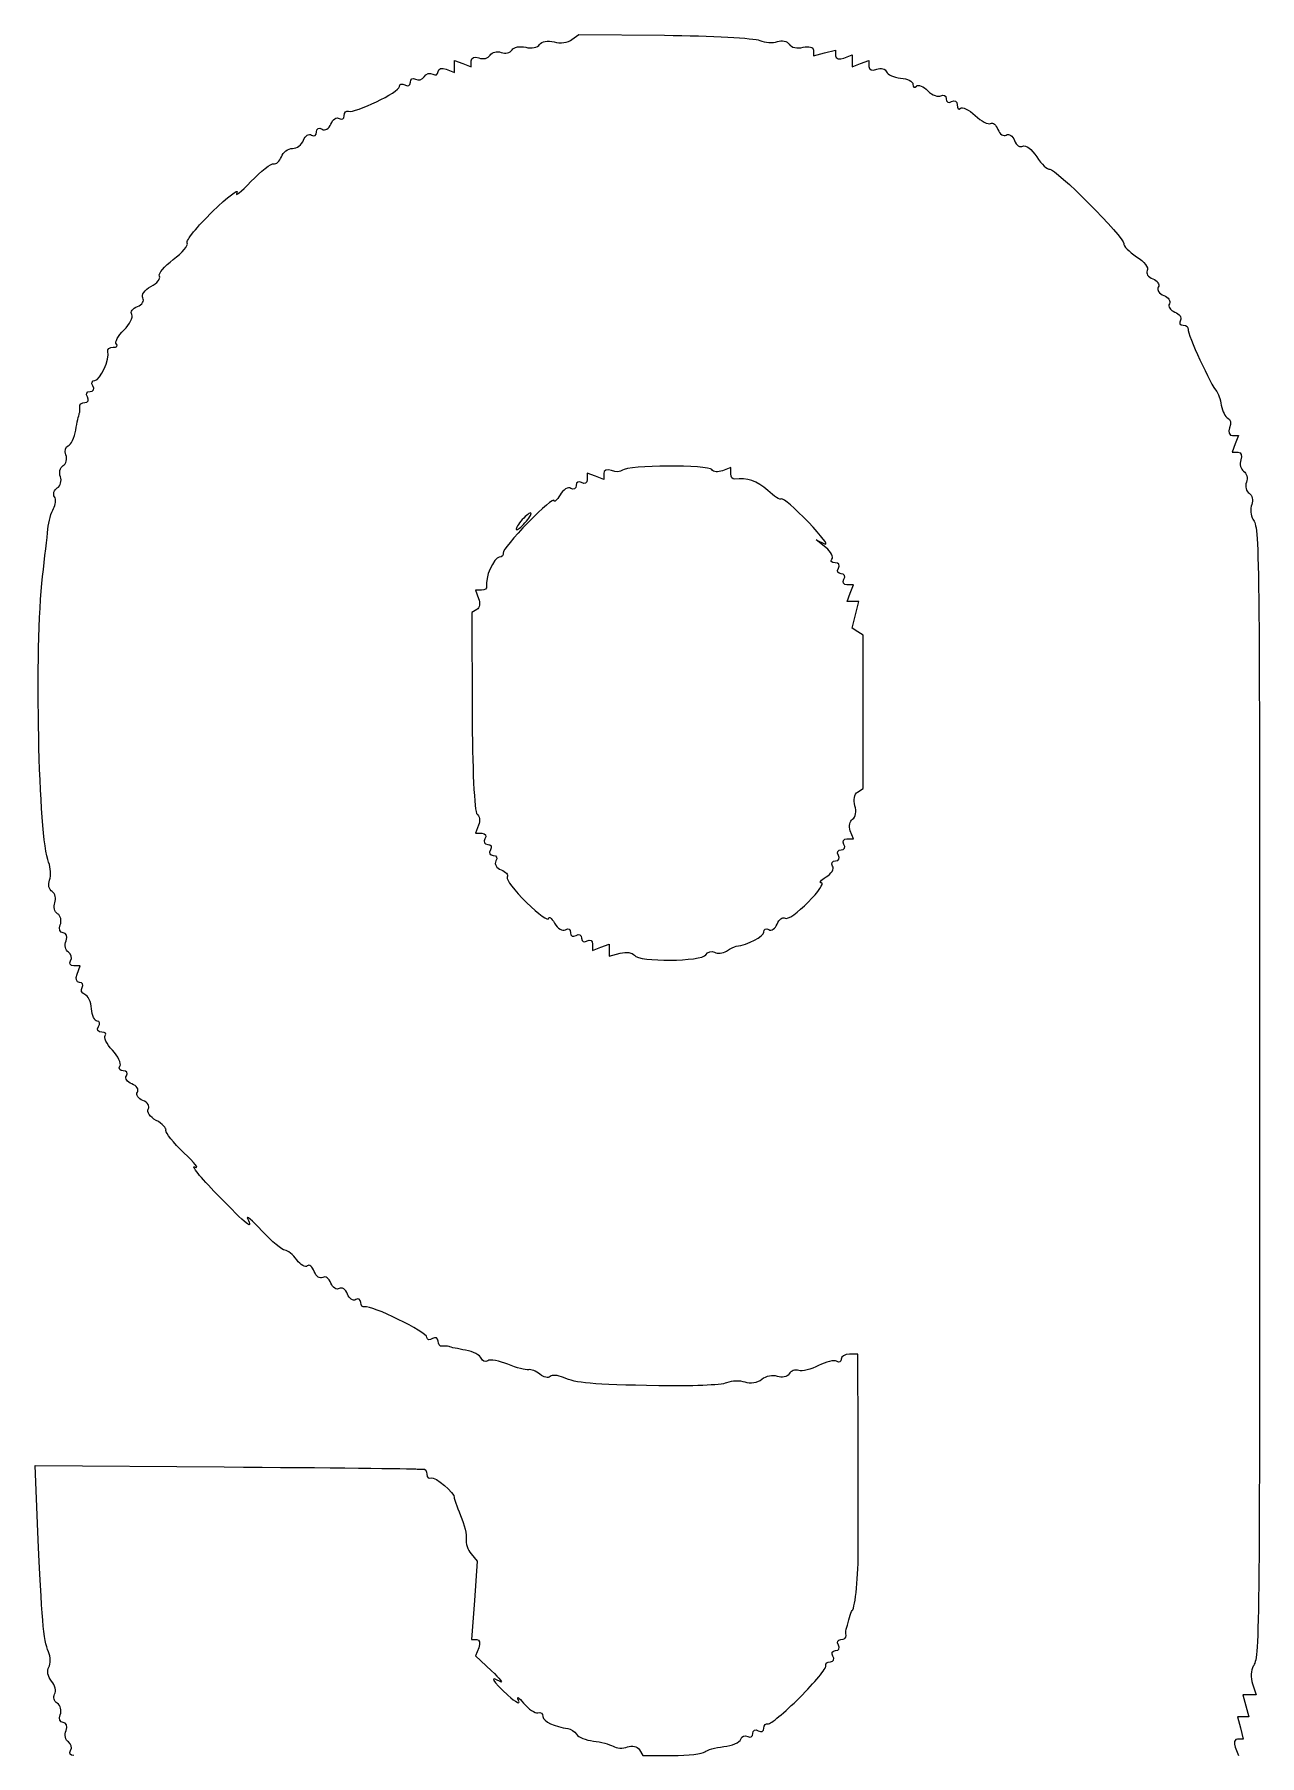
# Model space of a CAD drawing. Extents: x 13 to 550, y 14 to 551.
# Drawn here: x 290.7 to 353.3, y 86.6 to 174.6 of the extents above; entities that cross this region are included whole.
import ezdxf

# ---------------------------------------------------------------- set-up
doc = ezdxf.new("R2010")
doc.units = 0
doc.layers.get('0').update_dxf_attribs({"linetype": 'CONTINUOUS'})

msp = doc.modelspace()

# ---------------------------------------------------------------- linework, layer by layer
at = {"color": 7}
for p, q in [((318.136439, 174.330924), (318.487721, 174.597342)), ((318.487721, 174.597342), (322.862166, 174.554162)), ((330.482166, 173.789538), (330.482166, 173.500824)), ((330.482166, 173.500824), (331.04661, 173.648426)), ((331.04661, 173.648426), (331.611055, 173.796057)), ((331.611055, 173.796057), (331.611055, 173.510053)), ((332.034388, 173.386496), (332.457721, 173.548943)), ((332.457721, 173.548943), (332.457721, 173.245385)), ((311.714388, 172.822052), (312.137721, 172.659604)), ((312.137721, 172.963163), (312.137721, 173.266721)), ((312.137721, 173.266721), (312.561055, 173.104274)), ((312.137721, 172.659604), (312.137721, 172.963163)), ((312.561055, 173.104274), (312.984388, 172.941827)), ((312.984388, 172.941827), (312.984388, 173.245385)), ((332.457721, 173.245385), (332.457721, 172.941827)), ((332.457721, 172.941827), (332.881055, 173.104274)), ((332.881055, 173.104274), (333.304388, 173.266721)), ((333.304388, 173.266721), (333.304388, 172.963163)), ((351.891995, 154.093333), (352.195553, 154.093333)), ((352.195553, 154.093333), (352.033106, 153.67)), ((352.033106, 153.67), (351.870659, 153.246667)), ((351.870659, 153.246667), (352.174217, 153.246667)), ((319.334444, 152.01567), (318.911111, 152.178117)), ((318.911111, 152.178117), (318.911111, 151.849046)), ((326.248889, 152.460396), (325.834587, 152.30142)), ((326.248889, 152.147976), (326.248889, 152.460396)), ((319.757778, 151.853223), (319.334444, 152.01567)), ((319.757778, 152.156781), (319.757778, 151.853223)), ((315.806667, 149.718889), (315.806667, 149.718889)), ((331.112848, 148.371362), (330.623333, 148.772965)), ((330.623333, 148.772965), (331.046667, 148.57016)), ((313.518691, 146.191055), (313.206271, 146.191055)), ((313.206271, 146.191055), (313.365247, 145.776752)), ((332.518173, 146.473333), (332.189102, 146.473333)), ((332.193279, 145.626667), (332.355726, 146.05)), ((332.355726, 146.05), (332.518173, 146.473333)), ((313.272255, 145.20672), (313.020258, 145.05099)), ((332.497232, 145.626667), (332.193279, 145.626667)), ((332.801186, 145.626667), (332.497232, 145.626667)), ((332.628438, 144.938411), (332.801186, 145.626667)), ((313.020258, 145.05099), (313.032676, 139.974489)), ((332.455718, 144.250156), (332.628438, 144.938411)), ((332.738956, 144.075094), (332.455718, 144.250156)), ((333.022222, 143.900031), (332.738956, 144.075094)), ((333.022222, 139.982222), (333.022222, 143.900031)), ((333.022222, 136.064413), (333.022222, 139.982222)), ((332.728514, 135.882916), (333.022222, 136.064413)), ((313.365247, 134.187579), (313.206271, 133.773277)), ((313.206271, 133.773277), (313.535342, 133.773277)), ((332.518173, 133.491111), (332.359198, 133.905413)), ((332.189102, 133.491111), (332.518173, 133.491111)), ((319.193333, 128.115286), (319.193333, 127.786215)), ((319.193333, 127.786215), (319.616667, 127.948662)), ((319.616667, 127.948662), (320.04, 128.111109)), ((320.04, 128.111109), (320.04, 127.804841)), ((320.04, 127.804841), (320.04, 127.498546)), ((320.04, 127.498546), (320.604162, 127.646091)), ((324.981739, 127.568988), (324.981739, 127.569045)), ((293.00709, 127), (292.678019, 127)), ((292.844643, 126.576667), (293.00709, 127)), ((332.750583, 107.150464), (332.321972, 107.150464)), ((332.755381, 102.893594), (332.750583, 107.150464)), ((290.846341, 98.072222), (290.704411, 101.458889)), ((290.704411, 101.458889), (300.362676, 101.392115)), ((312.981538, 96.946748), (313.295369, 96.568599)), ((313.295369, 96.568599), (313.148613, 94.568772)), ((313.148613, 94.568772), (313.001886, 92.568974)), ((313.001886, 92.568974), (313.266441, 92.568974)), ((313.372698, 92.156336), (313.214343, 91.743699)), ((313.214343, 91.743699), (314.016559, 90.981304)), ((352.76378, 89.746667), (352.4296, 89.746667)), ((352.4296, 89.746667), (352.577202, 89.182222)), ((353.097931, 89.746667), (352.76378, 89.746667)), ((352.919566, 90.308599), (353.097931, 89.746667)), ((352.577202, 89.182222), (352.724833, 88.617778)), ((352.436091, 88.617778), (352.147378, 88.617778)), ((352.147378, 88.617778), (352.29498, 88.053333)), ((352.29498, 88.053333), (352.442611, 87.488889)), ((352.724833, 88.617778), (352.436091, 88.617778)), ((352.442611, 87.488889), (352.156607, 87.488889)), ((321.5802, 86.943777), (321.766494, 86.642307)), ((321.766494, 86.642307), (323.255047, 86.642307)), ((352.03305, 87.065556), (352.195497, 86.642222))]:
    msp.add_line(p, q, dxfattribs=at)
for points in [[(316.480585, 174.080029), (316.575892, 174.234207), (316.908378, 174.293784), (317.219499, 174.212419)], [(317.219499, 174.212419), (317.530621, 174.131055), (317.943258, 174.184479), (318.136439, 174.330924)], [(322.862166, 174.554162), (325.26811, 174.530456), (327.45886, 174.411922), (327.730499, 174.290849)], [(327.730499, 174.290849), (328.002138, 174.169776), (328.410824, 174.142259), (328.63869, 174.229691)], [(328.63869, 174.229691), (328.866556, 174.317152), (329.134865, 174.25622), (329.234969, 174.094196)], [(312.984388, 173.245385), (312.984388, 173.412348), (313.162047, 173.480786), (313.37916, 173.397446)], [(313.37916, 173.397446), (313.596302, 173.314134), (313.854366, 173.375997), (313.952664, 173.535114)], [(313.952664, 173.535114), (314.050934, 173.694118), (314.304934, 173.757618), (314.517109, 173.676225)], [(314.517109, 173.676225), (314.729255, 173.594804), (314.979332, 173.651954), (315.072776, 173.803141)], [(315.072776, 173.803141), (315.166248, 173.954384), (315.48228, 174.015485), (315.77503, 173.938918)], [(315.77503, 173.938918), (316.067807, 173.862351), (316.385307, 173.925936), (316.480585, 174.080029)], [(329.234969, 174.094196), (329.335074, 173.932229), (329.656638, 173.862379), (329.949584, 173.939002)], [(329.949584, 173.939002), (330.242503, 174.015598), (330.482166, 173.948316), (330.482166, 173.789538)], [(331.611055, 173.510053), (331.611055, 173.352742), (331.801555, 173.297144), (332.034388, 173.386496)], [(309.879944, 172.155556), (309.879944, 172.329094), (309.998166, 172.398013), (310.142664, 172.308718)], [(310.142664, 172.308718), (310.287162, 172.219422), (310.486439, 172.277504), (310.585499, 172.437778)], [(310.585499, 172.437778), (310.684559, 172.598052), (310.883836, 172.656133), (311.028334, 172.566838)], [(311.028334, 172.566838), (311.172832, 172.477543), (311.291055, 172.534975), (311.291055, 172.694487)], [(311.291055, 172.694487), (311.291055, 172.853999), (311.481555, 172.911403), (311.714388, 172.822052)], [(333.304388, 172.963163), (333.304388, 172.7962), (333.486675, 172.729567), (333.70949, 172.815052)], [(333.70949, 172.815052), (333.932304, 172.900566), (334.156417, 172.844996), (334.207556, 172.691608)], [(334.207556, 172.691608), (334.258694, 172.538192), (334.584407, 172.391324), (334.931343, 172.36519)], [(306.710701, 170.673889), (307.059161, 170.560802), (309.315499, 171.651337), (309.315499, 171.932854)], [(309.315499, 171.932854), (309.315499, 172.073655), (309.442499, 172.110372), (309.597721, 172.014444)], [(309.597721, 172.014444), (309.752944, 171.918517), (309.879944, 171.982017), (309.879944, 172.155556)], [(334.931343, 172.36519), (335.278307, 172.338944), (335.562166, 172.196534), (335.562166, 172.048452)], [(335.562166, 172.048452), (335.562166, 171.900398), (335.640793, 171.857868), (335.736861, 171.953964)], [(335.736861, 171.953964), (335.832958, 172.050061), (336.097203, 171.942958), (336.324081, 171.716192)], [(336.324081, 171.716192), (336.550931, 171.489314), (336.853332, 171.37586), (336.996024, 171.464055)], [(336.996024, 171.464055), (337.138744, 171.552249), (337.255499, 171.482399), (337.255499, 171.308889)], [(306.493277, 170.445571), (306.493277, 170.609937), (306.591123, 170.712694), (306.710701, 170.673889)], [(337.255499, 171.308889), (337.255499, 171.13535), (337.382499, 171.07185), (337.537721, 171.167778)], [(337.537721, 171.167778), (337.692944, 171.263705), (337.819944, 171.186404), (337.819944, 170.9963)], [(337.819944, 170.9963), (337.819944, 170.806025), (337.896962, 170.727398), (337.991083, 170.821519)], [(337.991083, 170.821519), (338.085232, 170.915669), (338.421952, 170.75071), (338.739395, 170.454997)], [(305.082166, 169.615556), (305.082166, 169.789094), (305.210069, 169.852058), (305.366392, 169.755425)], [(305.366392, 169.755425), (305.522686, 169.65882), (305.726507, 169.77772), (305.819274, 170.019387)], [(305.819274, 170.019387), (305.912068, 170.261167), (306.101665, 170.388703), (306.240632, 170.302823)], [(306.240632, 170.302823), (306.379598, 170.216943), (306.493277, 170.281092), (306.493277, 170.445571)], [(338.739395, 170.454997), (339.056811, 170.159257), (339.411, 169.975671), (339.526457, 170.047017)], [(339.526457, 170.047017), (339.641886, 170.118391), (339.812263, 169.978945), (339.905058, 169.737165)], [(303.851225, 168.768889), (304.072318, 168.768889), (304.326036, 168.958655), (304.415049, 169.190614)], [(304.415049, 169.190614), (304.504034, 169.422544), (304.690554, 169.542037), (304.82952, 169.456156)], [(304.82952, 169.456156), (304.968487, 169.370276), (305.082166, 169.442045), (305.082166, 169.615556)], [(339.905058, 169.737165), (339.997824, 169.495385), (340.188324, 169.368385), (340.328391, 169.454943)], [(340.328391, 169.454943), (340.46843, 169.5415), (340.65893, 169.4145), (340.751724, 169.172721)], [(340.751724, 169.172721), (340.844491, 168.930941), (341.034398, 168.803574), (341.17376, 168.88968)], [(341.17376, 168.88968), (341.313093, 168.975814), (341.633895, 168.730648), (341.886625, 168.344906)], [(301.732301, 167.075556), (302.244619, 167.618833), (302.766956, 168.030398), (302.893053, 167.990153)], [(302.893053, 167.990153), (303.01915, 167.949908), (303.195877, 168.108658), (303.285765, 168.342931)], [(303.285765, 168.342931), (303.375681, 168.577204), (303.630132, 168.768889), (303.851225, 168.768889)], [(341.886625, 168.344906), (342.139383, 167.959165), (342.439018, 167.673189), (342.5525, 167.709398)], [(342.5525, 167.709398), (342.812483, 167.792344), (346.401926, 164.185487), (346.337636, 163.90589)], [(299.772832, 165.546419), (300.564098, 166.30983), (301.119088, 166.743944), (301.006143, 166.511111)], [(301.006143, 166.511111), (300.893198, 166.278278), (301.219983, 166.532278), (301.732301, 167.075556)], [(298.470461, 163.937894), (298.395503, 164.059193), (298.981594, 164.783008), (299.772832, 165.546419)], [(297.763325, 163.093823), (298.227214, 163.43678), (298.545419, 163.816623), (298.470461, 163.937894)], [(346.337636, 163.90589), (346.311389, 163.792408), (346.605775, 163.492773), (346.991517, 163.240014)], [(297.057826, 162.247044), (296.981965, 162.36981), (297.299436, 162.750839), (297.763325, 163.093823)], [(346.991517, 163.240014), (347.377258, 162.987284), (347.622424, 162.666482), (347.53629, 162.527149)], [(296.615499, 161.713333), (296.934636, 161.884134), (297.133687, 162.124305), (297.057826, 162.247044)], [(347.53629, 162.527149), (347.450184, 162.387788), (347.577551, 162.197881), (347.819331, 162.105114)], [(347.819331, 162.105114), (348.061111, 162.01232), (348.188111, 161.82182), (348.101553, 161.681781)], [(295.929445, 160.694003), (296.171225, 160.78677), (296.293935, 160.984212), (296.202156, 161.132746)], [(296.202156, 161.132746), (296.11035, 161.281279), (296.296362, 161.542532), (296.615499, 161.713333)], [(348.101553, 161.681781), (348.014996, 161.541714), (348.141996, 161.351214), (348.383775, 161.258448)], [(348.383775, 161.258448), (348.625555, 161.165653), (348.752555, 160.975153), (348.665998, 160.835114)], [(295.238198, 159.489366), (295.541361, 159.792529), (295.722012, 160.149653), (295.639631, 160.282946)], [(295.639631, 160.282946), (295.55725, 160.41624), (295.687665, 160.601208), (295.929445, 160.694003)], [(348.665998, 160.835114), (348.57944, 160.695047), (348.70644, 160.504547), (348.94822, 160.411781)], [(348.94822, 160.411781), (349.19, 160.318986), (349.317536, 160.129389), (349.231656, 159.990423)], [(294.85161, 158.773509), (294.761073, 158.864074), (294.935035, 159.186203), (295.238198, 159.489366)], [(349.231656, 159.990423), (349.145775, 159.851457), (349.209924, 159.737778), (349.374404, 159.737778)], [(349.374404, 159.737778), (349.53877, 159.737778), (349.65005, 159.642528), (349.62163, 159.526111)], [(349.62163, 159.526111), (349.570633, 159.317041), (350.811197, 156.624302), (351.084388, 156.351111)], [(293.757604, 156.915556), (294.038274, 156.915556), (294.518503, 158.00022), (294.41363, 158.397222)], [(294.41363, 158.397222), (294.382896, 158.513639), (294.505888, 158.608889), (294.68699, 158.608889)], [(294.68699, 158.608889), (294.868064, 158.608889), (294.942147, 158.682972), (294.85161, 158.773509)], [(293.511055, 156.351111), (293.684593, 156.351111), (293.748093, 156.478111), (293.652166, 156.633333)], [(293.652166, 156.633333), (293.556238, 156.788556), (293.60368, 156.915556), (293.757604, 156.915556)], [(292.980025, 155.575), (292.961681, 155.691417), (293.081117, 155.786667), (293.245484, 155.786667)], [(293.245484, 155.786667), (293.409878, 155.786667), (293.465871, 155.913667), (293.369944, 156.068889)], [(293.369944, 156.068889), (293.274016, 156.224111), (293.337516, 156.351111), (293.511055, 156.351111)], [(351.084388, 156.351111), (351.161999, 156.2735), (351.268877, 155.956), (351.321906, 155.645556)], [(292.776458, 154.375556), (292.847014, 154.763611), (292.929225, 155.144611), (292.959141, 155.222222)], [(292.959141, 155.222222), (292.989056, 155.299833), (292.998511, 155.458583), (292.980025, 155.575)], [(351.321906, 155.645556), (351.374936, 155.335111), (351.526546, 155.041148), (351.658823, 154.992324)], [(351.658823, 154.992324), (351.791101, 154.9435), (351.829398, 154.72125), (351.743885, 154.498435)], [(292.389955, 153.581213), (292.531969, 153.630037), (292.705875, 153.9875), (292.776458, 154.375556)], [(351.743885, 154.498435), (351.6584, 154.275621), (351.724976, 154.093333), (351.891995, 154.093333)], [(292.131581, 152.560613), (292.290613, 152.658911), (292.355693, 152.908762), (292.276248, 153.115857)], [(292.276248, 153.115857), (292.196774, 153.32298), (292.247941, 153.532388), (292.389955, 153.581213)], [(352.174217, 153.246667), (352.34118, 153.246667), (352.409619, 153.069008), (352.326279, 152.851894)], [(291.99047, 151.996168), (291.909077, 152.208343), (291.97269, 152.462343), (292.131581, 152.560613)], [(320.15351, 152.308475), (319.93586, 152.391985), (319.757778, 152.323715), (319.757778, 152.156781)], [(320.719986, 152.327384), (320.626091, 152.233489), (320.371188, 152.224994), (320.15351, 152.308475)], [(325.286793, 152.358429), (325.131628, 152.609522), (320.973873, 152.581271), (320.719986, 152.327384)], [(325.834587, 152.30142), (325.60672, 152.213959), (325.360228, 152.239641), (325.286793, 152.358429)], [(352.326279, 152.851894), (352.242967, 152.634752), (352.30483, 152.376688), (352.463947, 152.27839)], [(352.463947, 152.27839), (352.622951, 152.180121), (352.686451, 151.926121), (352.605058, 151.713946)], [(291.688746, 150.969387), (291.599451, 151.113885), (291.664192, 151.317226), (291.832453, 151.421282)], [(291.832453, 151.421282), (292.000771, 151.525309), (292.071891, 151.784022), (291.99047, 151.996168)], [(318.081801, 151.401441), (317.936118, 151.49147), (317.685956, 151.340227), (317.525936, 151.065315)], [(318.346667, 151.553277), (318.346667, 151.379738), (318.227484, 151.311412), (318.081801, 151.401441)], [(318.628889, 151.694388), (318.473667, 151.790315), (318.346667, 151.726815), (318.346667, 151.553277)], [(318.911111, 151.849046), (318.911111, 151.668057), (318.784111, 151.598461), (318.628889, 151.694388)], [(326.460556, 151.868971), (326.344139, 151.850626), (326.248889, 151.97613), (326.248889, 152.147976)], [(328.141189, 151.288101), (327.6138, 151.77945), (327.074332, 151.965886), (326.460556, 151.868971)], [(328.846998, 150.858869), (328.782003, 150.793845), (328.46439, 150.986998), (328.141189, 151.288101)], [(352.605058, 151.713946), (352.523637, 151.5018), (352.586996, 151.2478), (352.746169, 151.149502)], [(291.641897, 150.368141), (291.756959, 150.554323), (291.778041, 150.82489), (291.688746, 150.969387)], [(317.226357, 150.782133), (317.22156, 150.901259), (316.622994, 150.393259), (315.896046, 149.653244)], [(317.525936, 151.065315), (317.365888, 150.79043), (317.23107, 150.662979), (317.226357, 150.782133)], [(330.217611, 149.672209), (329.528791, 150.389872), (328.912022, 150.923865), (328.846998, 150.858869)], [(352.746169, 151.149502), (352.905173, 151.051232), (352.966076, 150.790458), (352.881494, 150.570043)], [(352.881494, 150.570043), (352.796912, 150.349599), (352.823554, 150.01415), (352.940733, 149.824581)], [(291.354849, 149.309808), (291.397662, 149.705709), (291.526835, 150.181959), (291.641897, 150.368141)], [(315.896046, 149.653244), (315.169098, 148.913201), (314.597598, 148.212471), (314.626046, 148.096055)], [(315.524444, 149.718889), (315.331207, 149.486056), (315.236606, 149.295556), (315.314217, 149.295556)], [(315.314217, 149.295556), (315.391828, 149.295556), (315.613429, 149.486056), (315.806667, 149.718889)], [(316.016894, 150.142222), (315.939283, 150.142222), (315.717682, 149.951722), (315.524444, 149.718889)], [(315.806667, 149.718889), (315.999904, 149.951722), (316.094505, 150.142222), (316.016894, 150.142222)], [(331.046667, 148.57016), (331.2795, 148.458626), (330.90643, 148.954546), (330.217611, 149.672209)], [(352.940733, 149.824581), (353.276267, 149.28167), (353.277198, 149.199261), (353.277198, 120.508889)], [(291.082871, 146.896667), (291.189664, 147.828), (291.312036, 148.913906), (291.354849, 149.309808)], [(314.414577, 147.884388), (314.146607, 147.884388), (313.673434, 146.787898), (313.775203, 146.402721)], [(314.626046, 148.096055), (314.654494, 147.979638), (314.559329, 147.884388), (314.414577, 147.884388)], [(331.418579, 147.785977), (331.519643, 147.887041), (331.38206, 148.150467), (331.112848, 148.371362)], [(331.580744, 147.602222), (331.39047, 147.602222), (331.317515, 147.684913), (331.418579, 147.785977)], [(291.391001, 132.291667), (290.869765, 133.547753), (290.665013, 143.251992), (291.082871, 146.896667)], [(331.752222, 147.32), (331.84815, 147.475222), (331.770849, 147.602222), (331.580744, 147.602222)], [(331.893333, 147.037778), (331.719795, 147.037778), (331.656295, 147.164778), (331.752222, 147.32)], [(332.034444, 146.755556), (332.130372, 146.910778), (332.066872, 147.037778), (331.893333, 147.037778)], [(313.775203, 146.402721), (313.805937, 146.286305), (313.690536, 146.191055), (313.518691, 146.191055)], [(332.189102, 146.473333), (332.008113, 146.473333), (331.938517, 146.600333), (332.034444, 146.755556)], [(313.365247, 145.776752), (313.452708, 145.548886), (313.410826, 145.292374), (313.272255, 145.20672)], [(313.032676, 139.974489), (313.03945, 137.182408), (313.152903, 134.831384), (313.284672, 134.749935)], [(332.598889, 135.184444), (332.508662, 135.468755), (332.566998, 135.783066), (332.728514, 135.882916)], [(313.284672, 134.749935), (313.416414, 134.668486), (313.452708, 134.415445), (313.365247, 134.187579)], [(332.481597, 134.493593), (332.63634, 134.589238), (332.689115, 134.900134), (332.598889, 135.184444)], [(313.535342, 133.773277), (313.716331, 133.773277), (313.785927, 133.646277), (313.69, 133.491055)], [(332.359198, 133.905413), (332.271737, 134.13328), (332.326827, 134.397948), (332.481597, 134.493593)], [(313.69, 133.491055), (313.594073, 133.335832), (313.657573, 133.208832), (313.831111, 133.208832)], [(313.831111, 133.208832), (314.00465, 133.208832), (314.06815, 133.081832), (313.972222, 132.92661)], [(313.972222, 132.92661), (313.876295, 132.771388), (313.939795, 132.644388), (314.113333, 132.644388)], [(331.752222, 132.644444), (331.656295, 132.799667), (331.719795, 132.926667), (331.893333, 132.926667)], [(331.893333, 132.926667), (332.066872, 132.926667), (332.130372, 133.053667), (332.034444, 133.208889)], [(332.034444, 133.208889), (331.938517, 133.364111), (332.008198, 133.491111), (332.189102, 133.491111)], [(291.437004, 131.383476), (291.524436, 131.611342), (291.503749, 132.020028), (291.391001, 132.291667)], [(314.113333, 132.644388), (314.286872, 132.644388), (314.349836, 132.516485), (314.253203, 132.360162)], [(314.253203, 132.360162), (314.156598, 132.203867), (314.275498, 132.000046), (314.517165, 131.90728)], [(331.123149, 131.541492), (331.398062, 131.701512), (331.549304, 131.951674), (331.459276, 132.097357)], [(331.459276, 132.097357), (331.369247, 132.24304), (331.437544, 132.362222), (331.611111, 132.362222)], [(331.611111, 132.362222), (331.78465, 132.362222), (331.84815, 132.489222), (331.752222, 132.644444)], [(291.567136, 130.790498), (291.408132, 130.888768), (291.349543, 131.155609), (291.437004, 131.383476)], [(314.517165, 131.90728), (314.758945, 131.814485), (314.899238, 131.645519), (314.828964, 131.531783)], [(314.828964, 131.531783), (314.758663, 131.418048), (315.203896, 130.834102), (315.818351, 130.234097)], [(330.21064, 130.256534), (330.731368, 130.793772), (331.03724, 131.2372), (330.890372, 131.241913)], [(330.890372, 131.241913), (330.743504, 131.246711), (330.848264, 131.381444), (331.123149, 131.541492)], [(291.708247, 130.226054), (291.789668, 130.4382), (291.72631, 130.6922), (291.567136, 130.790498)], [(291.849358, 129.66161), (291.690354, 129.759879), (291.626854, 130.013879), (291.708247, 130.226054)], [(315.818351, 130.234097), (316.432805, 129.634093), (316.939422, 129.264184), (316.944135, 129.412125)], [(329.024403, 129.42776), (329.156116, 129.346339), (329.68994, 129.719296), (330.21064, 130.256534)], [(291.987026, 129.088106), (292.070338, 129.305248), (292.008475, 129.563312), (291.849358, 129.66161)], [(316.944135, 129.412125), (316.948933, 129.560038), (317.083666, 129.456124), (317.243714, 129.181239)], [(328.616225, 129.136168), (328.708992, 129.377948), (328.892662, 129.509181), (329.024403, 129.42776)], [(292.139088, 128.693333), (291.972125, 128.693333), (291.903686, 128.870992), (291.987026, 129.088106)], [(292.28367, 128.279031), (292.371103, 128.506897), (292.305966, 128.693333), (292.139088, 128.693333)], [(317.243714, 129.181239), (317.403734, 128.906326), (317.653896, 128.755084), (317.799579, 128.845112)], [(317.799579, 128.845112), (317.945262, 128.935141), (318.064444, 128.866844), (318.064444, 128.693277)], [(318.064444, 128.693277), (318.064444, 128.519738), (318.191444, 128.456238), (318.346667, 128.552166)], [(318.346667, 128.552166), (318.501889, 128.648093), (318.628889, 128.584593), (318.628889, 128.411055)], [(326.531111, 127.997317), (327.12056, 128.073348), (327.942222, 128.499362), (327.942222, 128.729006)], [(327.942222, 128.729006), (327.942222, 128.88293), (328.055901, 128.938613), (328.194868, 128.852732)], [(328.194868, 128.852732), (328.333834, 128.766852), (328.523431, 128.894388), (328.616225, 129.136168)], [(292.399184, 127.695085), (292.248195, 127.788388), (292.19621, 128.051165), (292.28367, 128.279031)], [(292.511311, 127.262721), (292.600606, 127.407218), (292.550144, 127.601782), (292.399184, 127.695085)], [(318.628889, 128.411055), (318.628889, 128.237516), (318.755889, 128.174016), (318.911111, 128.269944)], [(318.911111, 128.269944), (319.066333, 128.365871), (319.193333, 128.29619), (319.193333, 128.115286)], [(320.604162, 127.646091), (320.914466, 127.72723), (321.239444, 127.678547), (321.326369, 127.537887)], [(321.326369, 127.537887), (321.54368, 127.186295), (324.762142, 127.213699), (324.981739, 127.568988)], [(324.981739, 127.569045), (325.079219, 127.726807), (325.277226, 127.7828), (325.421724, 127.693505)], [(325.421724, 127.693505), (325.566222, 127.60421), (325.843194, 127.631924), (326.037222, 127.755142)], [(326.037222, 127.755142), (326.23125, 127.878332), (326.4535, 127.987326), (326.531111, 127.997317)], [(292.678019, 127), (292.49703, 127), (292.422016, 127.118223), (292.511311, 127.262721)], [(292.972208, 126.153333), (292.812696, 126.153333), (292.755292, 126.343833), (292.844643, 126.576667)], [(293.102707, 125.895213), (293.19045, 126.037171), (293.13172, 126.153333), (292.972208, 126.153333)], [(293.239698, 125.538258), (293.076602, 125.592614), (293.014964, 125.753255), (293.102707, 125.895213)], [(293.583727, 124.808601), (293.55748, 125.155537), (293.402794, 125.483902), (293.239698, 125.538258)], [(293.87007, 124.177778), (293.738723, 124.177778), (293.609861, 124.461637), (293.583727, 124.808601)], [(293.934473, 123.895556), (294.0304, 124.050778), (294.001416, 124.177778), (293.87007, 124.177778)], [(294.105951, 123.613333), (293.915705, 123.613333), (293.838545, 123.740333), (293.934473, 123.895556)], [(294.280731, 123.442194), (294.374852, 123.536315), (294.296253, 123.613333), (294.105951, 123.613333)], [(294.647253, 122.693882), (294.351541, 123.011325), (294.186582, 123.348044), (294.280731, 123.442194)], [(295.036946, 121.877272), (295.118338, 122.008985), (294.942994, 122.376466), (294.647253, 122.693882)], [(295.204473, 121.637778), (295.030934, 121.637778), (294.955553, 121.745558), (295.036946, 121.877272)], [(295.363872, 121.385132), (295.449752, 121.524099), (295.377983, 121.637778), (295.204473, 121.637778)], [(295.647308, 120.963775), (295.405528, 121.056569), (295.277992, 121.246166), (295.363872, 121.385132)], [(295.92953, 120.540441), (296.016087, 120.680508), (295.889087, 120.871008), (295.647308, 120.963775)], [(296.211752, 120.117108), (295.969972, 120.209903), (295.842972, 120.400403), (295.92953, 120.540441)], [(353.277198, 120.508889), (353.277198, 91.907219), (353.274376, 91.734499), (352.947506, 91.204175)], [(296.484463, 119.678365), (296.576242, 119.826899), (296.453532, 120.024342), (296.211752, 120.117108)], [(296.887082, 119.103507), (296.573843, 119.271147), (296.392656, 119.529832), (296.484463, 119.678365)], [(297.388873, 118.585714), (297.426154, 118.702864), (297.200348, 118.935867), (296.887082, 119.103507)], [(298.308917, 117.441246), (297.765639, 117.953564), (297.351619, 118.468592), (297.388873, 118.585714)], [(298.873362, 116.714665), (299.106195, 116.601946), (298.852195, 116.928928), (298.308917, 117.441246)], [(299.992598, 115.327571), (299.144182, 116.203166), (298.640528, 116.827356), (298.873362, 116.714665)], [(301.547107, 114.088333), (301.869997, 113.461715), (301.564604, 113.705076), (299.992598, 115.327571)], [(302.29508, 113.453333), (301.783722, 113.996611), (301.447144, 114.282361), (301.547107, 114.088333)], [(303.470733, 112.465556), (303.335492, 112.465556), (302.806439, 112.910056), (302.29508, 113.453333)], [(304.074576, 111.976041), (303.877698, 112.245281), (303.605974, 112.465556), (303.470733, 112.465556)], [(304.609613, 111.663678), (304.512218, 111.566254), (304.271426, 111.706829), (304.074576, 111.976041)], [(304.964056, 111.37869), (304.866548, 111.632831), (304.707036, 111.761072), (304.609613, 111.663678)], [(305.396025, 111.073946), (305.255986, 110.987388), (305.061592, 111.12452), (304.964056, 111.37869)], [(305.819358, 110.791724), (305.726592, 111.033504), (305.536092, 111.160504), (305.396025, 111.073946)], [(306.242692, 110.509502), (306.102653, 110.422944), (305.912153, 110.549944), (305.819358, 110.791724)], [(306.666025, 110.227279), (306.573259, 110.469059), (306.382759, 110.596059), (306.242692, 110.509502)], [(307.087383, 109.943844), (306.948417, 109.857963), (306.75882, 109.9855), (306.666025, 110.227279)], [(307.340028, 109.801096), (307.340028, 109.96549), (307.226349, 110.029724), (307.087383, 109.943844)], [(307.554178, 109.572778), (307.436407, 109.533972), (307.340028, 109.636729), (307.340028, 109.801096)], [(310.726695, 108.007827), (310.726695, 108.274245), (307.878, 109.679458), (307.554178, 109.572778)], [(311.008917, 107.95), (310.853695, 107.854073), (310.726695, 107.880094), (310.726695, 108.007827)], [(311.291139, 107.82554), (311.291139, 107.989934), (311.164139, 108.045927), (311.008917, 107.95)], [(311.502806, 107.560082), (311.386389, 107.541737), (311.291139, 107.661174), (311.291139, 107.82554)], [(311.855584, 107.539197), (311.777973, 107.569113), (311.619223, 107.578567), (311.502806, 107.560082)], [(312.70225, 107.356515), (312.314195, 107.42707), (311.933195, 107.509282), (311.855584, 107.539197)], [(313.502463, 106.952401), (313.450393, 107.104095), (313.090306, 107.285931), (312.70225, 107.356515)], [(313.831563, 106.82145), (313.702615, 106.741778), (313.554533, 106.800565), (313.502463, 106.952401)], [(314.865794, 106.636538), (314.425894, 106.817922), (313.96051, 106.901149), (313.831563, 106.82145)], [(315.906968, 106.36219), (315.774211, 106.331681), (315.305666, 106.455125), (314.865794, 106.636538)], [(330.736843, 106.574026), (330.355843, 106.376357), (329.900336, 106.262565), (329.724597, 106.321154)], [(331.66146, 106.790095), (331.533923, 106.86892), (331.117843, 106.77175), (330.736843, 106.574026)], [(331.893362, 106.898609), (331.893362, 106.760095), (331.788996, 106.71127), (331.66146, 106.790095)], [(332.321972, 107.150464), (332.086232, 107.150464), (331.893362, 107.037124), (331.893362, 106.898609)], [(316.497377, 106.128002), (316.30541, 106.287316), (316.039726, 106.392698), (315.906968, 106.36219)], [(317.01994, 106.011839), (316.924492, 105.916391), (316.689345, 105.968659), (316.497377, 106.128002)], [(317.699531, 105.963212), (317.421204, 106.085386), (317.115388, 106.107286), (317.01994, 106.011839)], [(322.580028, 105.538947), (319.066503, 105.607922), (318.371164, 105.668374), (317.699531, 105.963212)], [(326.03725, 105.687283), (325.765612, 105.573689), (324.209862, 105.506943), (322.580028, 105.538947)], [(326.99023, 105.717622), (326.737726, 105.814537), (326.308889, 105.800878), (326.03725, 105.687283)], [(327.833313, 105.860116), (327.622126, 105.684856), (327.242763, 105.620735), (326.99023, 105.717622)], [(328.635162, 106.018415), (328.405321, 106.106637), (328.0445, 106.035348), (327.833313, 105.860116)], [(329.229071, 106.142875), (329.132269, 105.986213), (328.865004, 105.93022), (328.635162, 106.018415)], [(329.724597, 106.321154), (329.548857, 106.379744), (329.325873, 106.299423), (329.229071, 106.142875)], [(332.770621, 97.22564), (332.764977, 98.001751), (332.757921, 100.552335), (332.755381, 102.893594)], [(300.362676, 101.392115), (305.674748, 101.35537), (310.08447, 101.308577), (310.162081, 101.288116)], [(310.162081, 101.288116), (310.239692, 101.267796), (310.398442, 101.265821), (310.514859, 101.284447)], [(310.514859, 101.284447), (310.631276, 101.302792), (310.726526, 101.183355), (310.726526, 101.018989)], [(310.726526, 101.018989), (310.726526, 100.854595), (310.821776, 100.770944), (310.938192, 100.833118)], [(310.938192, 100.833118), (311.119068, 100.929666), (312.174467, 100.037702), (312.117796, 99.836196)], [(312.117796, 99.836196), (312.10679, 99.79739), (312.254251, 99.38464), (312.445287, 98.918974)], [(312.445287, 98.918974), (312.636295, 98.453307), (312.764509, 97.904131), (312.730162, 97.698588)], [(291.379063, 91.947407), (291.12924, 92.528926), (291.031648, 93.650985), (290.846341, 98.072222)], [(312.730162, 97.698588), (312.695816, 97.493046), (312.808959, 97.154718), (312.981538, 96.946748)], [(332.458737, 94.05064), (332.615004, 94.20448), (332.780555, 95.889685), (332.770621, 97.22564)], [(332.177277, 93.203974), (332.215067, 93.32039), (332.27772, 93.54264), (332.316526, 93.697862)], [(332.316526, 93.697862), (332.355331, 93.853085), (332.419339, 94.011835), (332.458737, 94.05064)], [(313.266441, 92.568974), (313.411983, 92.568974), (313.459791, 92.3833), (313.372698, 92.156336)], [(331.752081, 92.286751), (331.656154, 92.441974), (331.712147, 92.568974), (331.876541, 92.568974)], [(331.876541, 92.568974), (332.040907, 92.568974), (332.160372, 92.664224), (332.141999, 92.78064)], [(332.141999, 92.78064), (332.123655, 92.897057), (332.139177, 93.087557), (332.177277, 93.203974)], [(291.39515, 91.158935), (291.499883, 91.328381), (291.492714, 91.683191), (291.379063, 91.947407)], [(331.345399, 91.440085), (331.509793, 91.440085), (331.565786, 91.567085), (331.469859, 91.722307)], [(331.469859, 91.722307), (331.373932, 91.877529), (331.437432, 92.004529), (331.61097, 92.004529)], [(331.61097, 92.004529), (331.784508, 92.004529), (331.848008, 92.131529), (331.752081, 92.286751)], [(291.535556, 90.452222), (291.353607, 90.671452), (291.290417, 90.989489), (291.39515, 91.158935)], [(314.46597, 90.422815), (313.890886, 90.755216), (314.061292, 90.456851), (314.86427, 89.725387)], [(314.016559, 90.981304), (314.457757, 90.56195), (314.659998, 90.310631), (314.46597, 90.422815)], [(329.773873, 89.608293), (330.548516, 90.382937), (331.151766, 91.112001), (331.114428, 91.228418)], [(331.114428, 91.228418), (331.07709, 91.344835), (331.181033, 91.440085), (331.345399, 91.440085)], [(352.947506, 91.204175), (352.834081, 91.020646), (352.82155, 90.617633), (352.919566, 90.308599)], [(291.696366, 89.77853), (291.789866, 89.929829), (291.717532, 90.232992), (291.535556, 90.452222)], [(291.832425, 89.314274), (291.66408, 89.418329), (291.602866, 89.62723), (291.696366, 89.77853)], [(314.86427, 89.725387), (315.277331, 89.349072), (315.521933, 89.231696), (315.407774, 89.464529)], [(291.986998, 88.730328), (292.07031, 88.94747), (292.000827, 89.210247), (291.832425, 89.314274)], [(315.407774, 89.464529), (315.293615, 89.697362), (315.407774, 89.633862), (315.664398, 89.323418)], [(315.664398, 89.323418), (315.919697, 89.012974), (316.246623, 88.790724), (316.390895, 88.829529)], [(316.390895, 88.829529), (316.535167, 88.868335), (316.653192, 88.781636), (316.653192, 88.636884)], [(328.153748, 88.267738), (328.270164, 88.2304), (328.999229, 88.83365), (329.773873, 89.608293)], [(292.13906, 88.335556), (291.972097, 88.335556), (291.903658, 88.513214), (291.986998, 88.730328)], [(292.283642, 87.921253), (292.371074, 88.14912), (292.305938, 88.335556), (292.13906, 88.335556)], [(316.653192, 88.636884), (316.653192, 88.392395), (317.263385, 88.100747), (317.923192, 88.029852)], [(317.923192, 88.029852), (318.078414, 88.013201), (318.280429, 87.87813), (318.372123, 87.729794)], [(327.377637, 87.771196), (327.377637, 87.944734), (327.504637, 88.008234), (327.659859, 87.912307)], [(327.659859, 87.912307), (327.815081, 87.81638), (327.942081, 87.872372), (327.942081, 88.036767)], [(327.942081, 88.036767), (327.942081, 88.201133), (328.037331, 88.305076), (328.153748, 88.267738)], [(292.399156, 87.337307), (292.248167, 87.43061), (292.196181, 87.693387), (292.283642, 87.921253)], [(292.511282, 86.904943), (292.600578, 87.049441), (292.550116, 87.244005), (292.399156, 87.337307)], [(318.372123, 87.729794), (318.463817, 87.58143), (318.850179, 87.426856), (319.230728, 87.386273)], [(319.230728, 87.386273), (319.611276, 87.345718), (320.064553, 87.224814), (320.238007, 87.117597)], [(320.238007, 87.117597), (320.411461, 87.010409), (320.742479, 86.995254), (320.973619, 87.083956)], [(320.973619, 87.083956), (321.204759, 87.172659), (321.477725, 87.109639), (321.5802, 86.943777)], [(324.93125, 86.830013), (325.034487, 86.93325), (325.466597, 87.054775), (325.891454, 87.100071)], [(325.891454, 87.100071), (326.31634, 87.145368), (326.708403, 87.315689), (326.762674, 87.47856)], [(326.762674, 87.47856), (326.816974, 87.641458), (326.977558, 87.702926), (327.119516, 87.615183)], [(327.119516, 87.615183), (327.261474, 87.52744), (327.377637, 87.597686), (327.377637, 87.771196)], [(352.156607, 87.488889), (351.999296, 87.488889), (351.943698, 87.298389), (352.03305, 87.065556)], [(292.677991, 86.642222), (292.497002, 86.642222), (292.421987, 86.760445), (292.511282, 86.904943)], [(323.255047, 86.642307), (324.073718, 86.642307), (324.828013, 86.726776), (324.93125, 86.830013)]]:
    msp.add_open_spline(points, degree=3, dxfattribs=at)

doc.saveas('drawing.dxf')
